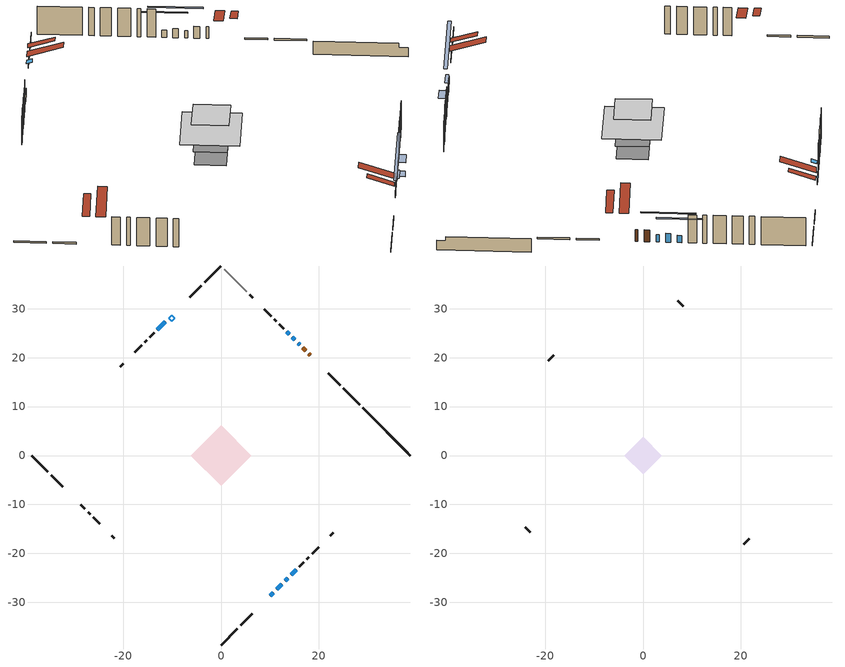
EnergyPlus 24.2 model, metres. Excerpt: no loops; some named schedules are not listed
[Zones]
conditioned space
 floor othersidecoefficients (Floor1 construction): -3.47,0 0,3.47 3.47,0 0,-3.47 z1.28
 floor adiabatic (AdiabaticFloorConstruction): -6.14,0 0,6.14 6.14,0 0,-6.14 z3.72
 floor foundation (Slab1 construction): -3.32,0 0,3.32 3.32,0 0,-3.32 z-1.04
 wall outside (RimJoist1 construction): 0,-38.73 3.34,-35.39 / -38.73,0 -35.39,-3.34 / 0,38.73 -3.34,35.39 / 28.33,10.4 24.99,13.74 z1.28:1.58
 wall outside (RimJoist2 construction): 4,-34.73 6.39,-32.34 / -34.73,-4 -32.34,-6.39 / -4,34.73 -6.39,32.34 / 24.33,14.4 21.94,16.78 z1.28:1.58
 wall outside (AdiabaticWallConstruction 1): 18.26,20.47 17.97,20.76 / 17.31,21.42 16.73,22 z1.28:3.31
 wall outside (AdiabaticWallConstruction): 16.08,22.65 15.76,22.97 / -11.35,27.38 -13.03,25.7 / 13.91,24.82 13.44,25.29 z1.28:2.5; 10.07,-28.66 10.72,-28.01 z1.28:2.35; 11.38,-27.35 12.46,-26.27 / 14.31,-24.42 15.39,-23.34 z1.28:3.36; 15.11,23.62 14.57,24.16 z1.28:2.81; 13.11,-25.62 13.65,-25.08 z1.28:2.04
 wall outside (Wall1 construction): 16.04,-22.69 16.9,-21.83 / -28.66,-10.07 -27.8,-10.93 / -13.68,25.05 -14.54,24.19 / 12.79,25.94 11.93,26.8 z1.28:6.16
 wall outside (Wall2 construction): 17.56,-21.17 17.94,-20.79 / -27.14,-11.59 -26.75,-11.98 / -15.2,23.53 -15.59,23.14 / 11.27,27.46 10.88,27.85 z1.28:6.16
 wall outside (Wall3 construction): 18.6,-20.13 19.95,-18.78 / -26.1,-12.63 -24.75,-13.98 / -16.24,22.49 -17.59,21.14 / 10.23,28.5 8.88,29.85 z1.28:6.16
 wall outside (Wall5 construction): 22.36,-16.37 22.92,-15.81 / -22.34,-16.39 -21.78,-16.95 / -20,18.73 -20.56,18.17 / 6.47,32.26 5.91,32.82 z1.28:6.16
 wall foundation (FoundationWall1 construction): 28.99,9.74,-1.04 28.99,9.74,1.28 37.76,0.97,1.28 37.76,0.97,0.57 38.73,0,0.57 38.73,0,-1.04
 wall adiabatic (Wall6 construction): 5.25,33.48 0.66,38.07 z1.28:6.16
 window (WindowConstruction): 16.08,22.65 15.76,22.97 z1.28:2.5
 window (WindowConstruction 7): 10.07,-28.66 10.72,-28.01 z1.28:2.35
 window (WindowConstruction 1): 11.38,-27.35 12.46,-26.27 z1.28:3.36
 window (WindowConstruction 6): -11.35,27.38 -13.03,25.7 z1.28:2.5
 window (WindowConstruction 2): 15.11,23.62 14.57,24.16 z1.28:2.8
 window (WindowConstruction 3): 13.91,24.82 13.44,25.29 z1.28:2.5
 window (WindowConstruction 4): 13.11,-25.62 13.65,-25.08 z1.28:2.04
 window (WindowConstruction 5): 14.31,-24.42 15.39,-23.34 z1.28:3.36
 door (Door): 18.26,20.47 17.97,20.76 z1.28:3.31
 door (Door 1): 17.31,21.42 16.73,22 z1.28:3.31
 ceiling adiabatic (AdiabaticFloorConstruction): 0,-6.14 6.14,0 0,6.14 -6.14,0 z3.72
 roof outside (Roof1 construction): 7.78,-30.95,6.16 4.99,-28.17,7.47 4.26,-28.9,7.47 7.04,-31.69,6.16; -30.95,-7.78,6.16 -28.17,-4.99,7.47 -28.9,-4.26,7.47 -31.69,-7.04,6.16; -7.78,30.95,6.16 -4.99,28.17,7.47 -4.26,28.9,7.47 -7.04,31.69,6.16; 20.55,18.18,6.16 17.77,15.39,7.47 18.5,14.66,7.47 21.29,17.44,6.16
 roof outside (AdiabaticRoofConstruction): -10.69,28.04,6.16 -10.11,27.45,6.43 -9.49,28.07,6.43 -10.07,28.66,6.16
 skylight (SkylightConstruction): -10.69,28.04,6.16 -10.11,27.45,6.43 -9.49,28.07,6.43 -10.07,28.66,6.16
attic - vented
 floor to conditioned space (Floor2 construction Reversed): -3.83,0 0,3.83 3.83,0 0,-3.83 z6.16
 wall outside (Wall4 construction): 20.6,-18.13 21.7,-17.03 / -24.09,-14.63 -23,-15.73 / -18.24,20.48 -19.34,19.39 / 8.23,30.5 7.13,31.6 z1.28:6.16
 roof outside (Roof2 construction): 9.42,-29.31,6.16 5.69,-25.58,7.92 4.7,-26.56,7.92 8.43,-30.3,6.16; -29.31,-9.42,6.16 -25.58,-5.69,7.92 -26.56,-4.7,7.92 -30.3,-8.43,6.16; -9.42,29.31,6.16 -5.69,25.58,7.92 -4.7,26.56,7.92 -8.43,30.3,6.16; 18.91,19.82,6.16 15.18,16.08,7.92 16.17,15.1,7.92 19.9,18.83,6.16
shading: 14.82,-23.91 5.98,-32.75 6.3,-33.08 15.14,-24.24 z8.14; 12.67,-26.06 11.17,-27.56 11.49,-27.89 12.99,-26.39 z3.66; 11.98,26.75 17.69,21.03 17.91,21.25 12.19,26.96 z6.46; 11.29,27.44 16.07,22.66 16.28,22.87 11.5,27.66 z5.55; 13.86,-24.87 12.9,-25.83 13.76,-26.69 14.72,-25.73 z2.34; 15.6,-23.13 14.1,-24.63 14.96,-25.49 16.46,-23.99 z3.66
[Building]
Building 1: Terrain=Suburbs
[Site:Location]
Montreal Mirabel Intl AP_QC: Latitude {deg}=45.68; Longitude {deg}=-74.03; Time Zone {hr}=-5; Elevation {m}=82; Keep Site Location Information=Yes
[Site:GroundTemperature:Shallow]
0.642858, -1.75623, -1.94836, -0.80987, 3.76054, 8.30966, 12.2535, 14.7518, 14.9641, 12.9321, 9.08883, 4.67926
[Site:WaterMainsTemperature]
Calculation Method=Schedule; Temperature Schedule=mains temperature schedule
[Material] Roughness=Rough; Thermal Absorptance=0.9
Name | Thickness {m} | Conductivity {W/m-K} | Density {kg/m3} | Specific Heat {J/kg-K} | Solar Absorptance | Visible Absorptance
asphalt or fiberglass shingles | 0.00635 | 0.162714 | 1121.4 | 1465.45 | 0.4 | 0.4
asphalt or fiberglass shingles 1 | 0.00635 | 0.162714 | 1121.4 | 1465.45 | 0.7 | 0.7
ceiling loosefill ins | 0.338667 | 0.0480833 | 16.02 | 1046.75 | 0.7 | 0.7
ceiling stud and cavity | 0.1397 | 0.417558 | 65.682 | 1177.47 | 0.7 | 0.7
concrete 4.0 in. | 0.1016 | 1.803125 | 2242.8 | 837.4 | 0.7 | 0.7
concrete 8.0 in. | 0.2032 | 1.803125 | 2242.8 | 837.4 | 0.7 | 0.7
door material | 0.04445 | 0.0451087 | 512.64 | 1214.23 | 0.7 | 0.7
door material 1 | 0.04445 | 0.053851 | 512.64 | 1214.23 | 0.7 | 0.7
floor covering | 0.0127 | 0.0433444 | 54.468 | 1339.84 | 0.6 | 0.6
floor rigid ins; rim joist rigid ins; roof rigid ins; wall rigid ins | 0.051816 | 0.029427 | 32.04 | 1214.23 | 0.7 | 0.7
floor rigid ins 1; roof rigid ins 1; wall rigid ins 2 | 0.512978 | 0.029427 | 32.04 | 1214.23 | 0.7 | 0.7
floor stud and cavity | 0.1397 | 0.0970018 | 92.3553 | 1139.71 | 0.7 | 0.7
floor stud and cavity 1 | 0.1397 | 1.75129 | 37.0049 | 1207.88 | 0.7 | 0.7
furniture material conditioned space 1 | 0.1524 | 0.115458 | 640.8 | 1214.23 | 0.6 | 0.6
gypsum board | 0.0127 | 0.160291 | 801 | 837.4 | 0.6 | 0.6
osb sheathing 0.5 in. | 0.0127 | 0.115458 | 512.64 | 1214.23 | 0.7 | 0.7
osb sheathing 0.75 in. | 0.01905 | 0.115458 | 512.64 | 1214.23 | 0.7 | 0.7
osb sheathing 2.0 in. | 0.0508 | 0.115458 | 512.64 | 1214.23 | 0.7 | 0.7
rim joist stud and cavity | 0.0508 | 0.0452492 | 125.044 | 1163.47 | 0.6 | 0.6
rim joist stud and cavity 1 | 0.0508 | 0.0405436 | 125.044 | 1163.47 | 0.6 | 0.6
roof stud and cavity | 0.2032 | 0.155153 | 78.34581 | 1123.46 | 0.7 | 0.7
roof stud and cavity 1 | 0.18415 | 1.78685 | 37.0049 | 1207.88 | 0.6 | 0.6
wall rigid ins 1 | 0.051816 | 0.029427 | 32.04 | 1214.23 | 0.4 | 0.4
wall stud and cavity | 0.1397 | 0.283359 | 139.0536 | 1170.24 | 0.7 | 0.7
wall stud and cavity 1 | 0.1397 | 0.267139 | 139.0536 | 1170.24 | 0.7 | 0.7
wall stud and cavity 2 | 0.1397 | 0.238258 | 139.0536 | 1170.24 | 0.7 | 0.7
wall stud and cavity 3 | 0.0889 | 6.1454 | 50.32683 | 1063.81 | 0.6 | 0.6
wall stud and cavity 4 | 0.1397 | 0.299173 | 139.0536 | 1170.24 | 0.7 | 0.7
wall stud and cavity 5 | 0.1397 | 0.186442 | 139.0536 | 1170.24 | 0.7 | 0.7
wall stud and cavity 6 | 0.0889 | 0.380278 | 52.3479 | 1209.89 | 0.7 | 0.7
wall stud and cavity 7 | 0.0889 | 0.391764 | 83.0341 | 1211.67 | 0.7 | 0.7
wood siding | 0.0254 | 0.102417 | 544.68 | 1172.36 | 0.4 | 0.4
wood siding 1 | 0.00254 | 0.102417 | 544.68 | 1172.36 | 0.4 | 0.4
wood siding 2; wood siding 3; wood siding 4 | 0.0254 | 0.102417 | 544.68 | 1172.36 | 0.7 | 0.7
[WindowMaterial:SimpleGlazingSystem]
Name | U-Factor {W/m2-K} | Solar Heat Gain Coefficient
SkylightMaterial | 2.6462 | 0.6172
WindowMaterial | 1.9379 | 0.33
WindowMaterial 1 | 4.31017 | 0.68
WindowMaterial 2 | 2.941204 | 0.65
WindowMaterial 3 | 2.95994 | 0.63
WindowMaterial 4 | 5.34754 | 0.62
WindowMaterial 5 | 1.69375 | 0.41
WindowMaterial 6 | 4.77747 | 0.65
[Construction]
AdiabaticFloorConstruction: floor stud and cavity 1, floor rigid ins 1, osb sheathing 0.75 in., floor covering
AdiabaticRoofConstruction: asphalt or fiberglass shingles 1, roof rigid ins 1, osb sheathing 0.75 in., roof stud and cavity 1
AdiabaticWallConstruction: wood siding 3, wall rigid ins 2, wall stud and cavity 6, gypsum board
AdiabaticWallConstruction 1: wood siding 4, wall rigid ins 2, wall stud and cavity 6, gypsum board
Door: door material
Door 1: door material 1
Floor1 construction: floor stud and cavity, floor rigid ins, osb sheathing 0.75 in., floor covering
Floor2 construction Reversed: gypsum board, ceiling stud and cavity, ceiling loosefill ins
FoundationWall1 construction: concrete 8.0 in.
furniture construction conditioned space 1: furniture material conditioned space 1
PartitionWallConstruction: gypsum board, wall stud and cavity 7, gypsum board
RimJoist1 construction: wood siding 2, osb sheathing 2.0 in., rim joist stud and cavity
RimJoist2 construction: wood siding 2, rim joist rigid ins, osb sheathing 2.0 in., rim joist stud and cavity 1
Roof1 construction: asphalt or fiberglass shingles, roof rigid ins, osb sheathing 0.75 in., roof stud and cavity, gypsum board
Roof2 construction: asphalt or fiberglass shingles
SkylightConstruction: SkylightMaterial
Slab1 construction: concrete 4.0 in.
Wall1 construction: wood siding, wall rigid ins, osb sheathing 0.5 in., wall stud and cavity, gypsum board
Wall2 construction: wood siding, wall rigid ins, osb sheathing 0.5 in., wall stud and cavity 1, gypsum board
Wall3 construction: wood siding, wall rigid ins, osb sheathing 0.5 in., wall stud and cavity 2, gypsum board
Wall4 construction: wood siding 1, wall stud and cavity 3
Wall5 construction: wood siding, wall rigid ins, osb sheathing 0.5 in., wall stud and cavity 4, gypsum board
Wall6 construction: wall rigid ins 1, osb sheathing 0.5 in., wall stud and cavity 5, gypsum board
WindowConstruction: WindowMaterial
WindowConstruction 1; WindowConstruction 5: WindowMaterial 1
WindowConstruction 2: WindowMaterial 2
WindowConstruction 3: WindowMaterial 3
WindowConstruction 4: WindowMaterial 4
WindowConstruction 6: WindowMaterial 5
WindowConstruction 7: WindowMaterial 6
[Zone] Multiplier=1; Part of Total Floor Area=Yes
Name | Volume {m3}
attic - vented | 8.38461
conditioned space | 267.2
[Space]
Name | Zone | Volume {m3}
attic - vented 1 | attic - vented | 8.38461
conditioned space 1 | conditioned space | 267.2
[ZoneInfiltration:EffectiveLeakageArea]
infil attic - vented 1: Zone or Space=attic - vented 1; Schedule=Always On Discrete; Effective Air Leakage Area {cm2}=1355.08; Stack Coefficient=0.000461456; Wind Coefficient=1.45139e-05
[ZoneMixing]
whole house fan mix: Zone or Space=attic - vented; Schedule=Always On Continuous; Design Flow Rate Calculation Method=Flow/Zone; Design Flow Rate {m3/s}=0; Source Zone or Space=conditioned space
[SurfaceProperty:OtherSideCoefficients]
other non-freezing space: Combined Convective/Radiative Film Coefficient {W/m2-K}=8.35; Constant Temperature Coefficient=1; External Dry-Bulb Temperature Coefficient=0; Ground Temperature Coefficient=0; Wind Speed Coefficient=0; Zone Air Temperature Coefficient=0; Constant Temperature Schedule=other non-freezing space; Previous Other Side Temperature Coefficient=0
[SurfaceProperty:ExposedFoundationPerimeter]
Slab1: Exposed Perimeter Calculation Method=TotalExposedPerimeter; Total Exposed Perimeter {m}=13.777
[InternalMass] Zone or ZoneList=conditioned space; Space or SpaceList=conditioned space 1
Name | Construction | Surface Area {m2}
furniture mass conditioned space 1 | furniture construction conditioned space 1 | 48.64
partition wall mass | PartitionWallConstruction | 121.6
[Lights]
interior lighting: Zone or ZoneList or Space or SpaceList=conditioned space 1; Schedule=interior lighting schedule; Design Level Calculation Method=LightingLevel; Lighting Level {W}=343.2; Return Air Fraction=0; Fraction Radiant=0.6; Fraction Visible=0.2; Fraction Replaceable=1
[People]
occupants: Zone or ZoneList or Space or SpaceList=conditioned space 1; Number of People Schedule=occupants schedule; Number of People Calculation Method=People; Number of People=3; Fraction Radiant=0.314171; Sensible Heat Fraction=0.56303; Activity Level Schedule=occupants activity schedule; Carbon Dioxide Generation Rate {m3/s-W}=0; Enable ASHRAE 55 Comfort Warnings=No; Mean Radiant Temperature Calculation Type=EnclosureAveraged
[ElectricEquipment] Zone or ZoneList or Space or SpaceList=conditioned space 1; Design Level Calculation Method=EquipmentLevel
Name | Schedule | Design Level {W} | Fraction Latent | Fraction Radiant | Fraction Lost
clothes dryer | clothes dryer schedule | 140.772 | 0.015 | 0.081 | 0.85
clothes washer | clothes washer schedule | 32.1985 | 0.03 | 0.162 | 0.7
cooking range | cooking range schedule | 208.969 | 0.08 | 0.432 | 0.2
dishwasher | dishwasher schedule | 66.8632 | 0.3 | 0.18 | 0.4
fridge | fridge schedule | 72.9452 | 0 | 0.6 | 0
mech vent bath fan 0 | mech vent bath fan 0 schedule | 50.2 | 0 | 0 | 1
mech vent bath fan 1 | mech vent bath fan 1 schedule | 50.2 | 0 | 0 | 1
mech vent house fan | mech vent house fan schedule | 0 | 0 | 0 | 1
mech vent house fan cfis | mech vent house fan cfis schedule | 0 | 0 | 0 | 0
mech vent range fan 0 | mech vent range fan 0 schedule | 57 | 0 | 0 | 1
misc plug loads | misc plug loads schedule | 494.7 | 0.045 | 0.513 | 0.1
whole house fan | Always On Discrete | 0 | 0 | 0 | 1
[OtherEquipment] Zone or ZoneList or Space or SpaceList=conditioned space 1; Design Level Calculation Method=EquipmentLevel
Name | Fuel Type | Schedule | Design Level {W} | Fraction Latent | Fraction Radiant | Fraction Lost
clothes dryer 1 | Electricity | clothes dryer schedule | 0 | 0.015 | 0.081 | 0.85
cooking range 1 | Electricity | cooking range schedule | 0 | 0.08 | 0.432 | 0.2
general water use latent | None | general water use schedule | 59.3978 | 1 | 0 | 0
general water use sensible | None | general water use schedule | -58.539 | 0 | 0.6 | 0
mech vent house fan latent load | None | Always On Discrete | 0 | 1 | 0 | 0
mech vent house fan sensible load | None | Always On Discrete | 0 | 0 | 0 | 0
water heater energy adjustment1 | Electricity | Always On Discrete | 0.01 | 0 | 0 | 1
[ZoneInfiltration:DesignFlowRate] Zone or ZoneList or Space or SpaceList=conditioned space 1; Schedule=Always On Discrete; Design Flow Rate Calculation Method=Flow/Zone; Design Flow Rate {m3/s}=0
infil flow; natural vent flow; whole house fan flow
[Foundation:Kiva]
Foundation Kiva 1: Initial Indoor Air Temperature {C}=18; Wall Height Above Grade {m}=1.27998; Wall Depth Below Slab {m}=0.2032
[Foundation:Kiva:Settings]
Soil Conductivity {W/m-K}=0.849921; Soil Density {kg/m3}=1842.3; Soil Specific Heat {J/kg-K}=418.7; Ground Solar Absorptivity=0.9; Ground Thermal Absorptivity=0.9; Ground Surface Roughness {m}=0.03; Far-Field Width {m}=40; Deep-Ground Boundary Condition=ZeroFlux; Deep-Ground Depth {m}=40; Minimum Cell Dimension {m}=0.2; Maximum Cell Growth Coefficient=3; Simulation Timestep=Timestep
[Exterior:Lights]
exterior lighting: Schedule=exterior lighting schedule; Design Level {W}=75.6
[Schedule:Constant]
Name | Hourly Value
Always On Continuous; mech vent house fan schedule; mech vent house fan cfis schedule; Always On Discrete | 1
other non-freezing space; fridge schedule | 0
occupants activity schedule | 117.228
[Schedule:Week:Daily]
interior lighting schedule Week Rule - Jan1-Jan27: interior lighting schedule day, interior lighting schedule day, interior lighting schedule day, interior lighting schedule day, interior lighting schedule day, interior lighting schedule day, interior lighting schedule day, interior lighting schedule default day, interior lighting schedule default day, interior lighting schedule default day, interior lighting schedule default day, interior lighting schedule default day
interior lighting schedule Week Rule - Jan28-Feb3: interior lighting schedule day, interior lighting schedule day, interior lighting schedule day, interior lighting schedule day, interior lighting schedule day 1, interior lighting schedule day 1, interior lighting schedule day 1, interior lighting schedule default day, interior lighting schedule default day, interior lighting schedule default day, interior lighting schedule default day, interior lighting schedule default day
interior lighting schedule Week Rule - Feb4-Feb24: interior lighting schedule day 1, interior lighting schedule day 1, interior lighting schedule day 1, interior lighting schedule day 1, interior lighting schedule day 1, interior lighting schedule day 1, interior lighting schedule day 1, interior lighting schedule default day, interior lighting schedule default day, interior lighting schedule default day, interior lighting schedule default day, interior lighting schedule default day
interior lighting schedule Week Rule - Feb25-Mar3: interior lighting schedule day 1, interior lighting schedule day 1, interior lighting schedule day 1, interior lighting schedule day 1, interior lighting schedule day 2, interior lighting schedule day 2, interior lighting schedule day 2, interior lighting schedule default day, interior lighting schedule default day, interior lighting schedule default day, interior lighting schedule default day, interior lighting schedule default day
interior lighting schedule Week Rule - Mar4-Mar31: interior lighting schedule day 2, interior lighting schedule day 2, interior lighting schedule day 2, interior lighting schedule day 2, interior lighting schedule day 2, interior lighting schedule day 2, interior lighting schedule day 2, interior lighting schedule default day, interior lighting schedule default day, interior lighting schedule default day, interior lighting schedule default day, interior lighting schedule default day
interior lighting schedule Week Rule - Apr1-Apr28: interior lighting schedule day 3, interior lighting schedule day 3, interior lighting schedule day 3, interior lighting schedule day 3, interior lighting schedule day 3, interior lighting schedule day 3, interior lighting schedule day 3, interior lighting schedule default day, interior lighting schedule default day, interior lighting schedule default day, interior lighting schedule default day, interior lighting schedule default day
interior lighting schedule Week Rule - Apr29-May5: interior lighting schedule day 3, interior lighting schedule day 3, interior lighting schedule day 4, interior lighting schedule day 4, interior lighting schedule day 4, interior lighting schedule day 4, interior lighting schedule day 4, interior lighting schedule default day, interior lighting schedule default day, interior lighting schedule default day, interior lighting schedule default day, interior lighting schedule default day
interior lighting schedule Week Rule - May6-May26: interior lighting schedule day 4, interior lighting schedule day 4, interior lighting schedule day 4, interior lighting schedule day 4, interior lighting schedule day 4, interior lighting schedule day 4, interior lighting schedule day 4, interior lighting schedule default day, interior lighting schedule default day, interior lighting schedule default day, interior lighting schedule default day, interior lighting schedule default day
interior lighting schedule Week Rule - May27-Jun2: interior lighting schedule day 4, interior lighting schedule day 4, interior lighting schedule day 4, interior lighting schedule day 4, interior lighting schedule day 4, interior lighting schedule day 5, interior lighting schedule day 5, interior lighting schedule default day, interior lighting schedule default day, interior lighting schedule default day, interior lighting schedule default day, interior lighting schedule default day
interior lighting schedule Week Rule - Jun3-Jun30: interior lighting schedule day 5, interior lighting schedule day 5, interior lighting schedule day 5, interior lighting schedule day 5, interior lighting schedule day 5, interior lighting schedule day 5, interior lighting schedule day 5, interior lighting schedule default day, interior lighting schedule default day, interior lighting schedule default day, interior lighting schedule default day, interior lighting schedule default day
interior lighting schedule Week Rule - Jul1-Jul28: interior lighting schedule day 6, interior lighting schedule day 6, interior lighting schedule day 6, interior lighting schedule day 6, interior lighting schedule day 6, interior lighting schedule day 6, interior lighting schedule day 6, interior lighting schedule default day, interior lighting schedule default day, interior lighting schedule default day, interior lighting schedule default day, interior lighting schedule default day
interior lighting schedule Week Rule - Jul29-Aug4: interior lighting schedule day 6, interior lighting schedule day 6, interior lighting schedule day 6, interior lighting schedule day 7, interior lighting schedule day 7, interior lighting schedule day 7, interior lighting schedule day 7, interior lighting schedule default day, interior lighting schedule default day, interior lighting schedule default day, interior lighting schedule default day, interior lighting schedule default day
interior lighting schedule Week Rule - Aug5-Aug25: interior lighting schedule day 7, interior lighting schedule day 7, interior lighting schedule day 7, interior lighting schedule day 7, interior lighting schedule day 7, interior lighting schedule day 7, interior lighting schedule day 7, interior lighting schedule default day, interior lighting schedule default day, interior lighting schedule default day, interior lighting schedule default day, interior lighting schedule default day
interior lighting schedule Week Rule - Aug26-Sep1: interior lighting schedule day 7, interior lighting schedule day 7, interior lighting schedule day 7, interior lighting schedule day 7, interior lighting schedule day 7, interior lighting schedule day 7, interior lighting schedule day 8, interior lighting schedule default day, interior lighting schedule default day, interior lighting schedule default day, interior lighting schedule default day, interior lighting schedule default day
interior lighting schedule Week Rule - Sep2-Sep29: interior lighting schedule day 8, interior lighting schedule day 8, interior lighting schedule day 8, interior lighting schedule day 8, interior lighting schedule day 8, interior lighting schedule day 8, interior lighting schedule day 8, interior lighting schedule default day, interior lighting schedule default day, interior lighting schedule default day, interior lighting schedule default day, interior lighting schedule default day
interior lighting schedule Week Rule - Sep30-Oct6: interior lighting schedule day 8, interior lighting schedule day 9, interior lighting schedule day 9, interior lighting schedule day 9, interior lighting schedule day 9, interior lighting schedule day 9, interior lighting schedule day 9, interior lighting schedule default day, interior lighting schedule default day, interior lighting schedule default day, interior lighting schedule default day, interior lighting schedule default day
interior lighting schedule Week Rule - Oct7-Oct27: interior lighting schedule day 9, interior lighting schedule day 9, interior lighting schedule day 9, interior lighting schedule day 9, interior lighting schedule day 9, interior lighting schedule day 9, interior lighting schedule day 9, interior lighting schedule default day, interior lighting schedule default day, interior lighting schedule default day, interior lighting schedule default day, interior lighting schedule default day
interior lighting schedule Week Rule - Oct28-Nov3: interior lighting schedule day 9, interior lighting schedule day 9, interior lighting schedule day 9, interior lighting schedule day 9, interior lighting schedule day 10, interior lighting schedule day 10, interior lighting schedule day 10, interior lighting schedule default day, interior lighting schedule default day, interior lighting schedule default day, interior lighting schedule default day, interior lighting schedule default day
interior lighting schedule Week Rule - Nov4-Nov24: interior lighting schedule day 10, interior lighting schedule day 10, interior lighting schedule day 10, interior lighting schedule day 10, interior lighting schedule day 10, interior lighting schedule day 10, interior lighting schedule day 10, interior lighting schedule default day, interior lighting schedule default day, interior lighting schedule default day, interior lighting schedule default day, interior lighting schedule default day
interior lighting schedule Week Rule - Nov25-Dec1: interior lighting schedule day 10, interior lighting schedule day 10, interior lighting schedule day 10, interior lighting schedule day 10, interior lighting schedule day 10, interior lighting schedule day 10, interior lighting schedule day 11, interior lighting schedule default day, interior lighting schedule default day, interior lighting schedule default day, interior lighting schedule default day, interior lighting schedule default day
interior lighting schedule Week Rule - Dec2-Dec31: interior lighting schedule day 11, interior lighting schedule day 11, interior lighting schedule day 11, interior lighting schedule day 11, interior lighting schedule day 11, interior lighting schedule day 11, interior lighting schedule day 11, interior lighting schedule default day, interior lighting schedule default day, interior lighting schedule default day, interior lighting schedule default day, interior lighting schedule default day
occupants schedule Week Rule - Jan1-Dec31: occupants schedule day, occupants schedule day, occupants schedule day, occupants schedule day, occupants schedule day, occupants schedule day, occupants schedule day, occupants schedule default day, occupants schedule default day, occupants schedule default day, occupants schedule default day, occupants schedule default day
clothes dryer schedule Week Rule - Jan1-Dec31: clothes dryer schedule day, clothes dryer schedule day, clothes dryer schedule day, clothes dryer schedule day, clothes dryer schedule day, clothes dryer schedule day, clothes dryer schedule day, clothes dryer schedule default day, clothes dryer schedule default day, clothes dryer schedule default day, clothes dryer schedule default day, clothes dryer schedule default day
clothes washer schedule Week Rule - Jan1-Dec31: clothes washer schedule day, clothes washer schedule day, clothes washer schedule day, clothes washer schedule day, clothes washer schedule day, clothes washer schedule day, clothes washer schedule day, clothes washer schedule default day, clothes washer schedule default day, clothes washer schedule default day, clothes washer schedule default day, clothes washer schedule default day
cooking range schedule Week Rule - Jan1-Dec31: cooking range schedule day, cooking range schedule day, cooking range schedule day, cooking range schedule day, cooking range schedule day, cooking range schedule day, cooking range schedule day, cooking range schedule default day, cooking range schedule default day, cooking range schedule default day, cooking range schedule default day, cooking range schedule default day
dishwasher schedule Week Rule - Jan1-Dec31: dishwasher schedule day, dishwasher schedule day, dishwasher schedule day, dishwasher schedule day, dishwasher schedule day, dishwasher schedule day, dishwasher schedule day, dishwasher schedule default day, dishwasher schedule default day, dishwasher schedule default day, dishwasher schedule default day, dishwasher schedule default day
mech vent bath fan 0 schedule Week Rule - Jan1-Dec31: mech vent bath fan 0 schedule day, mech vent bath fan 0 schedule day, mech vent bath fan 0 schedule day, mech vent bath fan 0 schedule day, mech vent bath fan 0 schedule day, mech vent bath fan 0 schedule day, mech vent bath fan 0 schedule day, mech vent bath fan 0 schedule default day, mech vent bath fan 0 schedule default day, mech vent bath fan 0 schedule default day, mech vent bath fan 0 schedule default day, mech vent bath fan 0 schedule default day
mech vent bath fan 1 schedule Week Rule - Jan1-Dec31: mech vent bath fan 1 schedule day, mech vent bath fan 1 schedule day, mech vent bath fan 1 schedule day, mech vent bath fan 1 schedule day, mech vent bath fan 1 schedule day, mech vent bath fan 1 schedule day, mech vent bath fan 1 schedule day, mech vent bath fan 1 schedule default day, mech vent bath fan 1 schedule default day, mech vent bath fan 1 schedule default day, mech vent bath fan 1 schedule default day, mech vent bath fan 1 schedule default day
mech vent range fan 0 schedule Week Rule - Jan1-Dec31: mech vent range fan 0 schedule day, mech vent range fan 0 schedule day, mech vent range fan 0 schedule day, mech vent range fan 0 schedule day, mech vent range fan 0 schedule day, mech vent range fan 0 schedule day, mech vent range fan 0 schedule day, mech vent range fan 0 schedule default day, mech vent range fan 0 schedule default day, mech vent range fan 0 schedule default day, mech vent range fan 0 schedule default day, mech vent range fan 0 schedule default day
misc plug loads schedule Week Rule - Jan1-Dec31: misc plug loads schedule day, misc plug loads schedule day, misc plug loads schedule day, misc plug loads schedule day, misc plug loads schedule day, misc plug loads schedule day, misc plug loads schedule day, misc plug loads schedule default day, misc plug loads schedule default day, misc plug loads schedule default day, misc plug loads schedule default day, misc plug loads schedule default day
general water use schedule Week Rule - Jan1-Dec31: general water use schedule day, general water use schedule day, general water use schedule day, general water use schedule day, general water use schedule day, general water use schedule day, general water use schedule day, general water use schedule default day, general water use schedule default day, general water use schedule default day, general water use schedule default day, general water use schedule default day
exterior lighting schedule Week Rule - Jan1-Jan27: exterior lighting schedule day, exterior lighting schedule day, exterior lighting schedule day, exterior lighting schedule day, exterior lighting schedule day, exterior lighting schedule day, exterior lighting schedule day, exterior lighting schedule default day, exterior lighting schedule default day, exterior lighting schedule default day, exterior lighting schedule default day, exterior lighting schedule default day
exterior lighting schedule Week Rule - Jan28-Feb3: exterior lighting schedule day, exterior lighting schedule day, exterior lighting schedule day, exterior lighting schedule day, exterior lighting schedule day 1, exterior lighting schedule day 1, exterior lighting schedule day 1, exterior lighting schedule default day, exterior lighting schedule default day, exterior lighting schedule default day, exterior lighting schedule default day, exterior lighting schedule default day
exterior lighting schedule Week Rule - Feb4-Feb24: exterior lighting schedule day 1, exterior lighting schedule day 1, exterior lighting schedule day 1, exterior lighting schedule day 1, exterior lighting schedule day 1, exterior lighting schedule day 1, exterior lighting schedule day 1, exterior lighting schedule default day, exterior lighting schedule default day, exterior lighting schedule default day, exterior lighting schedule default day, exterior lighting schedule default day
exterior lighting schedule Week Rule - Feb25-Mar3: exterior lighting schedule day 1, exterior lighting schedule day 1, exterior lighting schedule day 1, exterior lighting schedule day 1, exterior lighting schedule day 2, exterior lighting schedule day 2, exterior lighting schedule day 2, exterior lighting schedule default day, exterior lighting schedule default day, exterior lighting schedule default day, exterior lighting schedule default day, exterior lighting schedule default day
exterior lighting schedule Week Rule - Mar4-Mar31: exterior lighting schedule day 2, exterior lighting schedule day 2, exterior lighting schedule day 2, exterior lighting schedule day 2, exterior lighting schedule day 2, exterior lighting schedule day 2, exterior lighting schedule day 2, exterior lighting schedule default day, exterior lighting schedule default day, exterior lighting schedule default day, exterior lighting schedule default day, exterior lighting schedule default day
exterior lighting schedule Week Rule - Apr1-Apr28: exterior lighting schedule day 3, exterior lighting schedule day 3, exterior lighting schedule day 3, exterior lighting schedule day 3, exterior lighting schedule day 3, exterior lighting schedule day 3, exterior lighting schedule day 3, exterior lighting schedule default day, exterior lighting schedule default day, exterior lighting schedule default day, exterior lighting schedule default day, exterior lighting schedule default day
exterior lighting schedule Week Rule - Apr29-May5: exterior lighting schedule day 3, exterior lighting schedule day 3, exterior lighting schedule day 4, exterior lighting schedule day 4, exterior lighting schedule day 4, exterior lighting schedule day 4, exterior lighting schedule day 4, exterior lighting schedule default day, exterior lighting schedule default day, exterior lighting schedule default day, exterior lighting schedule default day, exterior lighting schedule default day
exterior lighting schedule Week Rule - May6-May26: exterior lighting schedule day 4, exterior lighting schedule day 4, exterior lighting schedule day 4, exterior lighting schedule day 4, exterior lighting schedule day 4, exterior lighting schedule day 4, exterior lighting schedule day 4, exterior lighting schedule default day, exterior lighting schedule default day, exterior lighting schedule default day, exterior lighting schedule default day, exterior lighting schedule default day
exterior lighting schedule Week Rule - May27-Jun2: exterior lighting schedule day 4, exterior lighting schedule day 4, exterior lighting schedule day 4, exterior lighting schedule day 4, exterior lighting schedule day 4, exterior lighting schedule day 5, exterior lighting schedule day 5, exterior lighting schedule default day, exterior lighting schedule default day, exterior lighting schedule default day, exterior lighting schedule default day, exterior lighting schedule default day
exterior lighting schedule Week Rule - Jun3-Jun30: exterior lighting schedule day 5, exterior lighting schedule day 5, exterior lighting schedule day 5, exterior lighting schedule day 5, exterior lighting schedule day 5, exterior lighting schedule day 5, exterior lighting schedule day 5, exterior lighting schedule default day, exterior lighting schedule default day, exterior lighting schedule default day, exterior lighting schedule default day, exterior lighting schedule default day
[Schedule:Year]
interior lighting schedule: interior lighting schedule Week Rule - Jan1-Jan27, 1, 1, 1, 27, interior lighting schedule Week Rule - Jan28-Feb3, 1, 28, 2, 3, interior lighting schedule Week Rule - Feb4-Feb24, 2, 4, 2, 24, interior lighting schedule Week Rule - Feb25-Mar3, 2, 25, 3, 3, interior lighting schedule Week Rule - Mar4-Mar31, 3, 4, 3, 31, interior lighting schedule Week Rule - Apr1-Apr28, 4, 1, 4, 28, interior lighting schedule Week Rule - Apr29-May5, 4, 29, 5, 5, interior lighting schedule Week Rule - May6-May26, 5, 6, 5, 26, interior lighting schedule Week Rule - May27-Jun2, 5, 27, 6, 2, interior lighting schedule Week Rule - Jun3-Jun30, 6, 3, 6, 30, interior lighting schedule Week Rule - Jul1-Jul28, 7, 1, 7, 28, interior lighting schedule Week Rule - Jul29-Aug4, 7, 29, 8, 4, interior lighting schedule Week Rule - Aug5-Aug25, 8, 5, 8, 25, interior lighting schedule Week Rule - Aug26-Sep1, 8, 26, 9, 1, interior lighting schedule Week Rule - Sep2-Sep29, 9, 2, 9, 29, interior lighting schedule Week Rule - Sep30-Oct6, 9, 30, 10, 6, interior lighting schedule Week Rule - Oct7-Oct27, 10, 7, 10, 27, interior lighting schedule Week Rule - Oct28-Nov3, 10, 28, 11, 3, interior lighting schedule Week Rule - Nov4-Nov24, 11, 4, 11, 24, interior lighting schedule Week Rule - Nov25-Dec1, 11, 25, 12, 1, interior lighting schedule Week Rule - Dec2-Dec31, 12, 2, 12, 31
occupants schedule: occupants schedule Week Rule - Jan1-Dec31, 1, 1, 12, 31
clothes dryer schedule: clothes dryer schedule Week Rule - Jan1-Dec31, 1, 1, 12, 31
clothes washer schedule: clothes washer schedule Week Rule - Jan1-Dec31, 1, 1, 12, 31
cooking range schedule: cooking range schedule Week Rule - Jan1-Dec31, 1, 1, 12, 31
dishwasher schedule: dishwasher schedule Week Rule - Jan1-Dec31, 1, 1, 12, 31
mech vent bath fan 0 schedule: mech vent bath fan 0 schedule Week Rule - Jan1-Dec31, 1, 1, 12, 31
mech vent bath fan 1 schedule: mech vent bath fan 1 schedule Week Rule - Jan1-Dec31, 1, 1, 12, 31
mech vent range fan 0 schedule: mech vent range fan 0 schedule Week Rule - Jan1-Dec31, 1, 1, 12, 31
misc plug loads schedule: misc plug loads schedule Week Rule - Jan1-Dec31, 1, 1, 12, 31
general water use schedule: general water use schedule Week Rule - Jan1-Dec31, 1, 1, 12, 31
exterior lighting schedule: exterior lighting schedule Week Rule - Jan1-Jan27, 1, 1, 1, 27, exterior lighting schedule Week Rule - Jan28-Feb3, 1, 28, 2, 3, exterior lighting schedule Week Rule - Feb4-Feb24, 2, 4, 2, 24, exterior lighting schedule Week Rule - Feb25-Mar3, 2, 25, 3, 3, exterior lighting schedule Week Rule - Mar4-Mar31, 3, 4, 3, 31, exterior lighting schedule Week Rule - Apr1-Apr28, 4, 1, 4, 28, exterior lighting schedule Week Rule - Apr29-May5, 4, 29, 5, 5, exterior lighting schedule Week Rule - May6-May26, 5, 6, 5, 26, exterior lighting schedule Week Rule - May27-Jun2, 5, 27, 6, 2, exterior lighting schedule Week Rule - Jun3-Jun30, 6, 3, 6, 30, exterior lighting schedule Week Rule - Jul1-Jul28, 7, 1, 7, 28, exterior lighting schedule Week Rule - Jul29-Aug4, 7, 29, 8, 4, exterior lighting schedule Week Rule - Aug5-Aug25, 8, 5, 8, 25, exterior lighting schedule Week Rule - Aug26-Sep1, 8, 26, 9, 1, exterior lighting schedule Week Rule - Sep2-Sep29, 9, 2, 9, 29, exterior lighting schedule Week Rule - Sep30-Oct6, 9, 30, 10, 6, exterior lighting schedule Week Rule - Oct7-Oct27, 10, 7, 10, 27, exterior lighting schedule Week Rule - Oct28-Nov3, 10, 28, 11, 3, exterior lighting schedule Week Rule - Nov4-Nov24, 11, 4, 11, 24, exterior lighting schedule Week Rule - Nov25-Dec1, 11, 25, 12, 1, exterior lighting schedule Week Rule - Dec2-Dec31, 12, 2, 12, 31
[Schedule:Compact]
mains temperature schedule: Through: 01/01, For: AllDays, Until: 24:00, 5.61444, Through: 01/02, For: AllDays, Until: 24:00, 5.535, Through: 01/03, For: AllDays, Until: 24:00, 5.45667, Through: 01/04, For: AllDays, Until: 24:00, 5.37944, Through: 01/05, For: AllDays, Until: 24:00, 5.30333, Through: 01/06, For: AllDays, Until: 24:00, 5.22889, Through: 01/07, For: AllDays, Until: 24:00, 5.15611, Through: 01/08, For: AllDays, Until: 24:00, 5.08389, Through: 01/09, For: AllDays, Until: 24:00, 5.01333, Through: 01/10, For: AllDays, Until: 24:00, 4.94444, Through: 01/11, For: AllDays, Until: 24:00, 4.87667, Through: 01/12, For: AllDays, Until: 24:00, 4.81056, Through: 01/13, For: AllDays, Until: 24:00, 4.74556, Through: 01/14, For: AllDays, Until: 24:00, 4.68222, Through: 01/15, For: AllDays, Until: 24:00, 4.62056, Through: 01/16, For: AllDays, Until: 24:00, 4.56, Through: 01/17, For: AllDays, Until: 24:00, 4.50111, Through: 01/18, For: AllDays, Until: 24:00, 4.44389, Through: 01/19, For: AllDays, Until: 24:00, 4.38778, Through: 01/20, For: AllDays, Until: 24:00, 4.33389, Through: 01/21, For: AllDays, Until: 24:00, 4.28111, Through: 01/22, For: AllDays, Until: 24:00, 4.23, Through: 01/23, For: AllDays, Until: 24:00, 4.18056, Through: 01/24, For: AllDays, Until: 24:00, 4.13278, Through: 01/25, For: AllDays, Until: 24:00, 4.08667, Through: 01/26, For: AllDays, Until: 24:00, 4.04222, Through: 01/27, For: AllDays, Until: 24:00, 3.99944, Through: 01/28, For: AllDays, Until: 24:00, 3.95833, Through: 01/29, For: AllDays, Until: 24:00, 3.91889, Through: 01/30, For: AllDays, Until: 24:00, 3.88111, Through: 01/31, For: AllDays, Until: 24:00, 3.845, Through: 02/01, For: AllDays, Until: 24:00, 3.81056, Through: 02/02, For: AllDays, Until: 24:00, 3.77778, Through: 02/03, For: AllDays, Until: 24:00, 3.74722, Through: 02/04, For: AllDays, Until: 24:00, 3.71833, Through: 02/05, For: AllDays, Until: 24:00, 3.69056, Through: 02/06, For: AllDays, Until: 24:00, 3.66556, Through: 02/07, For: AllDays, Until: 24:00, 3.64167, Through: 02/08, For: AllDays, Until: 24:00, 3.61944, Through: 02/09, For: AllDays, Until: 24:00, 3.59944, Through: 02/10, For: AllDays, Until: 24:00, 3.58111, Through: 02/11, For: AllDays, Until: 24:00, 3.56444, Through: 02/12, For: AllDays, Until: 24:00, 3.55, Through: 02/13, For: AllDays, Until: 24:00, 3.53667, Through: 02/14, For: AllDays, Until: 24:00, 3.52556, Through: 02/15, For: AllDays, Until: 24:00, 3.51667, Through: 02/16, For: AllDays, Until: 24:00, 3.50889, Through: 02/17, For: AllDays, Until: 24:00, 3.50333, Through: 02/18, For: AllDays, Until: 24:00, 3.49944, Through: 02/19, For: AllDays, Until: 24:00, 3.49778, Through: 02/20, For: AllDays, Until: 24:00, 3.49778, Through: 02/21, For: AllDays, Until: 24:00, 3.49944, Through: 02/22, For: AllDays, Until: 24:00, 3.50278, Through: 02/23, For: AllDays, Until: 24:00, 3.50833, Through: 02/24, For: AllDays, Until: 24:00, 3.515, Through: 02/25, For: AllDays, Until: 24:00, 3.52444, Through: 02/26, For: AllDays, Until: 24:00, 3.535, Through: 02/27, For: AllDays, Until: 24:00, 3.54778, Through: 02/28, For: AllDays, Until: 24:00, 3.56222, Through: 03/01, For: AllDays, Until: 24:00, 3.57833, Through: 03/02, For: AllDays, Until: 24:00, 3.59667, Through: 03/03, For: AllDays, Until: 24:00, 3.61667, Through: 03/04, For: AllDays, Until: 24:00, 3.63833, Through: 03/05, For: AllDays, Until: 24:00, 3.66167, Through: 03/06, For: AllDays, Until: 24:00, 3.68667, Through: 03/07, For: AllDays, Until: 24:00, 3.71389, Through: 03/08, For: AllDays, Until: 24:00, 3.74278, Through: 03/09, For: AllDays, Until: 24:00, 3.77333, Through: 03/10, For: AllDays, Until: 24:00, 3.80556, Through: 03/11, For: AllDays, Until: 24:00, 3.83944, Through: 03/12, For: AllDays, Until: 24:00, 3.87556, Through: 03/13, For: AllDays, Until: 24:00, 3.91278, Through: 03/14, For: AllDays, Until: 24:00, 3.95222, Through: 03/15, For: AllDays, Until: 24:00, 3.99278, Through: 03/16, For: AllDays, Until: 24:00, 4.03556, Through: 03/17, For: AllDays, Until: 24:00, 4.08, Through: 03/18, For: AllDays, Until: 24:00, 4.12556, Through: 03/19, For: AllDays, Until: 24:00, 4.17333, Through: 03/20, For: AllDays, Until: 24:00, 4.22278, Through: 03/21, For: AllDays, Until: 24:00, 4.27333, Through: 03/22, For: AllDays, Until: 24:00, 4.32556, Through: 03/23, For: AllDays, Until: 24:00, 4.38, Through: 03/24, For: AllDays, Until: 24:00, 4.43556, Through: 03/25, For: AllDays, Until: 24:00, 4.49222, Through: 03/26, For: AllDays, Until: 24:00, 4.55111, Through: 03/27, For: AllDays, Until: 24:00, 4.61111, Through: 03/28, For: AllDays, Until: 24:00, 4.67278, Through: 03/29, For: AllDays, Until: 24:00, 4.73611, Through: 03/30, For: AllDays, Until: 24:00, 4.80056, Through: 03/31, For: AllDays, Until: 24:00, 4.86667, Through: 04/01, For: AllDays, Until: 24:00, 4.93444, Through: 04/02, For: AllDays, Until: 24:00, 5.00333, Through: 04/03, For: AllDays, Until: 24:00, 5.07333, Through: 04/04, For: AllDays, Until: 24:00, 5.145, Through: 04/05, For: AllDays, Until: 24:00, 5.21833, Through: 04/06, For: AllDays, Until: 24:00, 5.29222, Through: 04/07, For: AllDays, Until: 24:00, 5.36778, Through: 04/08, For: AllDays, Until: 24:00, 5.445, Through: 04/09, For: AllDays, Until: 24:00, 5.52333, Through: 04/10, For: AllDays, Until: 24:00, 5.60222, Through: 04/11, For: AllDays, Until: 24:00, 5.68278, Through: 04/12, For: AllDays, Until: 24:00, 5.765, Through: 04/13, For: AllDays, Until: 24:00, 5.84778, Through: 04/14, For: AllDays, Until: 24:00, 5.93167, Through: 04/15, For: AllDays, Until: 24:00, 6.01722, Through: 04/16, For: AllDays, Until: 24:00, 6.10333, Through: 04/17, For: AllDays, Until: 24:00, 6.19056, Through: 04/18, For: AllDays, Until: 24:00, 6.27889, Through: 04/19, For: AllDays, Until: 24:00, 6.36833, Through: 04/20, For: AllDays, Until: 24:00, 6.45833, Through: 04/21, For: AllDays, Until: 24:00, 6.55, Through: 04/22, For: AllDays, Until: 24:00, 6.64222, Through: 04/23, For: AllDays, Until: 24:00, 6.735, Through: 04/24, For: AllDays, Until: 24:00, 6.82944, Through: 04/25, For: AllDays, Until: 24:00, 6.92389, Through: 04/26, For: AllDays, Until: 24:00, 7.01944, Through: 04/27, For: AllDays, Until: 24:00, 7.11611, Through: 04/28, For: AllDays, Until: 24:00, 7.21333, Through: 04/29, For: AllDays, Until: 24:00, 7.31111, Through: 04/30, For: AllDays, Until: 24:00, 7.41, Through: 05/01, For: AllDays, Until: 24:00, 7.50944, Through: 05/02, For: AllDays, Until: 24:00, 7.60889, Through: 05/03, For: AllDays, Until: 24:00, 7.71, Through: 05/04, For: AllDays, Until: 24:00, 7.81111, Through: 05/05, For: AllDays, Until: 24:00, 7.91278, Through: 05/06, For: AllDays, Until: 24:00, 8.015, Through: 05/07, For: AllDays, Until: 24:00, 8.11778, Through: 05/08, For: AllDays, Until: 24:00, 8.22056, Through: 05/09, For: AllDays, Until: 24:00, 8.32444, Through: 05/10, For: AllDays, Until: 24:00, 8.42833, Through: 05/11, For: AllDays, Until: 24:00, 8.53278, Through: 05/12, For: AllDays, Until: 24:00, 8.63722, Through: 05/13, For: AllDays, Until: 24:00, 8.74222, Through: 05/14, For: AllDays, Until: 24:00, 8.84778, Through: 05/15, For: AllDays, Until: 24:00, 8.95333, Through: 05/16, For: AllDays, Until: 24:00, 9.05889, Through: 05/17, For: AllDays, Until: 24:00, 9.165, Through: 05/18, For: AllDays, Until: 24:00, 9.27111, Through: 05/19, For: AllDays, Until: 24:00, 9.37722, Through: 05/20, For: AllDays, Until: 24:00, 9.48389, Through: 05/21, For: AllDays, Until: 24:00, 9.59, Through: 05/22, For: AllDays, Until: 24:00, 9.69667, Through: 05/23, For: AllDays, Until: 24:00, 9.80278, Through: 05/24, For: AllDays, Until: 24:00, 9.90944, Through: 05/25, For: AllDays, Until: 24:00, 10.0156, Through: 05/26, For: AllDays, Until: 24:00, 10.1217, Through: 05/27, For: AllDays, Until: 24:00, 10.2278, Through: 05/28, For: AllDays, Until: 24:00, 10.3339, Through: 05/29, For: AllDays, Until: 24:00, 10.4394, Through: 05/30, For: AllDays, Until: 24:00, 10.545, Through: 05/31, For: AllDays, Until: 24:00, 10.65, Through: 06/01, For: AllDays, Until: 24:00, 10.755, Through: 06/02, For: AllDays, Until: 24:00, 10.86, Through: 06/03, For: AllDays, Until: 24:00, 10.9639, Through: 06/04, For: AllDays, Until: 24:00, 11.0678, Through: 06/05, For: AllDays, Until: 24:00, 11.1717, Through: 06/06, For: AllDays, Until: 24:00, 11.2744, Through: 06/07, For: AllDays, Until: 24:00, 11.3772, Through: 06/08, For: AllDays, Until: 24:00, 11.4789, Through: 06/09, For: AllDays, Until: 24:00, 11.5806, Through: 06/10, For: AllDays, Until: 24:00, 11.6817, Through: 06/11, For: AllDays, Until: 24:00, 11.7822, Through: 06/12, For: AllDays, Until: 24:00, 11.8817, Through: 06/13, For: AllDays, Until: 24:00, 11.9811, Through: 06/14, For: AllDays, Until: 24:00, 12.0794, Through: 06/15, For: AllDays, Until: 24:00, 12.1772, Through: 06/16, For: AllDays, Until: 24:00, 12.2739, Through: 06/17, For: AllDays, Until: 24:00, 12.37, Through: 06/18, For: AllDays, Until: 24:00, 12.4656, Through: 06/19, For: AllDays, Until: 24:00, 12.56, Through: 06/20, For: AllDays, Until: 24:00, 12.6539, Through: 06/21, For: AllDays, Until: 24:00, 12.7467, Through: 06/22, For: AllDays, Until: 24:00, 12.8389, Through: 06/23, For: AllDays, Until: 24:00, 12.93, Through: 06/24, For: AllDays, Until: 24:00, 13.02, Through: 06/25, For: AllDays, Until: 24:00, 13.1089, Through: 06/26, For: AllDays, Until: 24:00, 13.1972, Through: 06/27, For: AllDays, Until: 24:00, 13.2839, Through: 06/28, For: AllDays, Until: 24:00, 13.37, Through: 06/29, For: AllDays, Until: 24:00, 13.455, Through: 06/30, For: AllDays, Until: 24:00, 13.5383, Through: 07/01, For: AllDays, Until: 24:00, 13.6211, Through: 07/02, For: AllDays, Until: 24:00, 13.7028, Through: 07/03, For: AllDays, Until: 24:00, 13.7828, Through: 07/04, For: AllDays, Until: 24:00, 13.8617, Through: 07/05, For: AllDays, Until: 24:00, 13.9394, Through: 07/06, For: AllDays, Until: 24:00, 14.0161, Through: 07/07, For: AllDays, Until: 24:00, 14.0911, Through: 07/08, For: AllDays, Until: 24:00, 14.165, Through: 07/09, For: AllDays, Until: 24:00, 14.2378, Through: 07/10, For: AllDays, Until: 24:00, 14.3089, Through: 07/11, For: AllDays, Until: 24:00, 14.3789, Through: 07/12, For: AllDays, Until: 24:00, 14.4472, Through: 07/13, For: AllDays, Until: 24:00, 14.5144, Through: 07/14, For: AllDays, Until: 24:00, 14.58, Through: 07/15, For: AllDays, Until: 24:00, 14.6444, Through: 07/16, For: AllDays, Until: 24:00, 14.7072, Through: 07/17, For: AllDays, Until: 24:00, 14.7683, Through: 07/18, For: AllDays, Until: 24:00, 14.8278, Through: 07/19, For: AllDays, Until: 24:00, 14.8861, Through: 07/20, For: AllDays, Until: 24:00, 14.9428, Through: 07/21, For: AllDays, Until: 24:00, 14.9978, Through: 07/22, For: AllDays, Until: 24:00, 15.0517, Through: 07/23, For: AllDays, Until: 24:00, 15.1033, Through: 07/24, For: AllDays, Until: 24:00, 15.1539, Through: 07/25, For: AllDays, Until: 24:00, 15.2028, Through: 07/26, For: AllDays, Until: 24:00, 15.2494, Through: 07/27, For: AllDays, Until: 24:00, 15.295, Through: 07/28, For: AllDays, Until: 24:00, 15.3389, Through: 07/29, For: AllDays, Until: 24:00, 15.3811, Through: 07/30, For: AllDays, Until: 24:00, 15.4211, Through: 07/31, For: AllDays, Until: 24:00, 15.46, Through: 08/01, For: AllDays, Until: 24:00, 15.4972, Through: 08/02, For: AllDays, Until: 24:00, 15.5322, Through: 08/03, For: AllDays, Until: 24:00, 15.5656, Through: 08/04, For: AllDays, Until: 24:00, 15.5978, Through: 08/05, For: AllDays, Until: 24:00, 15.6278, Through: 08/06, For: AllDays, Until: 24:00, 15.6561, Through: 08/07, For: AllDays, Until: 24:00, 15.6822, Through: 08/08, For: AllDays, Until: 24:00, 15.7072, Through: 08/09, For: AllDays, Until: 24:00, 15.73, Through: 08/10, For: AllDays, Until: 24:00, 15.7511, Through: 08/11, For: AllDays, Until: 24:00, 15.7706, Through: 08/12, For: AllDays, Until: 24:00, 15.7883, Through: 08/13, For: AllDays, Until: 24:00, 15.8039, Through: 08/14, For: AllDays, Until: 24:00, 15.8178, Through: 08/15, For: AllDays, Until: 24:00, 15.83, Through: 08/16, For: AllDays, Until: 24:00, 15.84, Through: 08/17, For: AllDays, Until: 24:00, 15.8489, Through: 08/18, For: AllDays, Until: 24:00, 15.8556, Through: 08/19, For: AllDays, Until: 24:00, 15.86, Through: 08/20, For: AllDays, Until: 24:00, 15.8633, Through: 08/21, For: AllDays, Until: 24:00, 15.8644, Through: 08/22, For: AllDays, Until: 24:00, 15.8633, Through: 08/23, For: AllDays, Until: 24:00, 15.8611, Through: 08/24, For: AllDays, Until: 24:00, 15.8567, Through: 08/25, For: AllDays, Until: 24:00, 15.8506, Through: 08/26, For: AllDays, Until: 24:00, 15.8428, Through: 08/27, For: AllDays, Until: 24:00, 15.8328, Through: 08/28, For: AllDays, Until: 24:00, 15.8211, Through: 08/29, For: AllDays, Until: 24:00, 15.8078, Through: 08/30, For: AllDays, Until: 24:00, 15.7922, Through: 08/31, For: AllDays, Until: 24:00, 15.7756, Through: 09/01, For: AllDays, Until: 24:00, 15.7567, Through: 09/02, For: AllDays, Until: 24:00, 15.7356, Through: 09/03, For: AllDays, Until: 24:00, 15.7133, Through: 09/04, For: AllDays, Until: 24:00, 15.6889, Through: 09/05, For: AllDays, Until: 24:00, 15.6628, Through: 09/06, For: AllDays, Until: 24:00, 15.635, Through: 09/07, For: AllDays, Until: 24:00, 15.6056, Through: 09/08, For: AllDays, Until: 24:00, 15.5744, Through: 09/09, For: AllDays, Until: 24:00, 15.5411, Through: 09/10, For: AllDays, Until: 24:00, 15.5061, Through: 09/11, For: AllDays, Until: 24:00, 15.47, Through: 09/12, For: AllDays, Until: 24:00, 15.4317, Through: 09/13, For: AllDays, Until: 24:00, 15.3917, Through: 09/14, For: AllDays, Until: 24:00, 15.35, Through: 09/15, For: AllDays, Until: 24:00, 15.3067, Through: 09/16, For: AllDays, Until: 24:00, 15.2617, Through: 09/17, For: AllDays, Until: 24:00, 15.215, Through: 09/18, For: AllDays, Until: 24:00, 15.1667, Through: 09/19, For: AllDays, Until: 24:00, 15.1167, Through: 09/20, For: AllDays, Until: 24:00, 15.065, Through: 09/21, For: AllDays, Until: 24:00, 15.0122, Through: 09/22, For: AllDays, Until: 24:00, 14.9572, Through: 09/23, For: AllDays, Until: 24:00, 14.9011, Through: 09/24, For: AllDays, Until: 24:00, 14.8433, Through: 09/25, For: AllDays, Until: 24:00, 14.7839, Through: 09/26, For: AllDays, Until: 24:00, 14.7233, Through: 09/27, For: AllDays, Until: 24:00, 14.6606, Through: 09/28, For: AllDays, Until: 24:00, 14.5972, Through: 09/29, For: AllDays, Until: 24:00, 14.5317, Through: 09/30, For: AllDays, Until: 24:00, 14.465, Through: 10/01, For: AllDays, Until: 24:00, 14.3967, Through: 10/02, For: AllDays, Until: 24:00, 14.3272, Through: 10/03, For: AllDays, Until: 24:00, 14.2567, Through: 10/04, For: AllDays, Until: 24:00, 14.1844, Through: 10/05, For: AllDays, Until: 24:00, 14.1106, Through: 10/06, For: AllDays, Until: 24:00, 14.0356, Through: 10/07, For: AllDays, Until: 24:00, 13.9594, Through: 10/08, For: AllDays, Until: 24:00, 13.8822, Through: 10/09, For: AllDays, Until: 24:00, 13.8033, Through: 10/10, For: AllDays, Until: 24:00, 13.7233, Through: 10/11, For: AllDays, Until: 24:00, 13.6422, Through: 10/12, For: AllDays, Until: 24:00, 13.56, Through: 10/13, For: AllDays, Until: 24:00, 13.4767, Through: 10/14, For: AllDays, Until: 24:00, 13.3922, Through: 10/15, For: AllDays, Until: 24:00, 13.3067, Through: 10/16, For: AllDays, Until: 24:00, 13.22, Through: 10/17, For: AllDays, Until: 24:00, 13.1322, Through: 10/18, For: AllDays, Until: 24:00, 13.0433, Through: 10/19, For: AllDays, Until: 24:00, 12.9533, Through: 10/20, For: AllDays, Until: 24:00, 12.8628, Through: 10/21, For: AllDays, Until: 24:00, 12.7711, Through: 10/22, For: AllDays, Until: 24:00, 12.6783, Through: 10/23, For: AllDays, Until: 24:00, 12.585, Through: 10/24, For: AllDays, Until: 24:00, 12.4906, Through: 10/25, For: AllDays, Until: 24:00, 12.395, Through: 10/26, For: AllDays, Until: 24:00, 12.2994, Through: 10/27, For: AllDays, Until: 24:00, 12.2022, Through: 10/28, For: AllDays, Until: 24:00, 12.105, Through: 10/29, For: AllDays, Until: 24:00, 12.0067, Through: 10/30, For: AllDays, Until: 24:00, 11.9078, Through: 10/31, For: AllDays, Until: 24:00, 11.8083, Through: 11/01, For: AllDays, Until: 24:00, 11.7078, Through: 11/02, For: AllDays, Until: 24:00, 11.6072, Through: 11/03, For: AllDays, Until: 24:00, 11.5056, Through: 11/04, For: AllDays, Until: 24:00, 11.4039, Through: 11/05, For: AllDays, Until: 24:00, 11.3011, Through: 11/06, For: AllDays, Until: 24:00, 11.1983, Through: 11/07, For: AllDays, Until: 24:00, 11.095, Through: 11/08, For: AllDays, Until: 24:00, 10.9911, Through: 11/09, For: AllDays, Until: 24:00, 10.8872, Through: 11/10, For: AllDays, Until: 24:00, 10.7822, Through: 11/11, For: AllDays, Until: 24:00, 10.6778, Through: 11/12, For: AllDays, Until: 24:00, 10.5722, Through: 11/13, For: AllDays, Until: 24:00, 10.4672, Through: 11/14, For: AllDays, Until: 24:00, 10.3611, Through: 11/15, For: AllDays, Until: 24:00, 10.2556, Through: 11/16, For: AllDays, Until: 24:00, 10.1494, Through: 11/17, For: AllDays, Until: 24:00, 10.0433, Through: 11/18, For: AllDays, Until: 24:00, 9.93722, Through: 11/19, For: AllDays, Until: 24:00, 9.83056, Through: 11/20, For: AllDays, Until: 24:00, 9.72444, Through: 11/21, For: AllDays, Until: 24:00, 9.61778, Through: 11/22, For: AllDays, Until: 24:00, 9.51167, Through: 11/23, For: AllDays, Until: 24:00, 9.405, Through: 11/24, For: AllDays, Until: 24:00, 9.29889, Through: 11/25, For: AllDays, Until: 24:00, 9.19278, Through: 11/26, For: AllDays, Until: 24:00, 9.08667, Through: 11/27, For: AllDays, Until: 24:00, 8.98111, Through: 11/28, For: AllDays, Until: 24:00, 8.875, Through: 11/29, For: AllDays, Until: 24:00, 8.77, Through: 11/30, For: AllDays, Until: 24:00, 8.665, Through: 12/01, For: AllDays, Until: 24:00, 8.56, Through: 12/02, For: AllDays, Until: 24:00, 8.45556, Through: 12/03, For: AllDays, Until: 24:00, 8.35111, Through: 12/04, For: AllDays, Until: 24:00, 8.24778, Through: 12/05, For: AllDays, Until: 24:00, 8.14444, Through: 12/06, For: AllDays, Until: 24:00, 8.04167, Through: 12/07, For: AllDays, Until: 24:00, 7.93889, Through: 12/08, For: AllDays, Until: 24:00, 7.83722, Through: 12/09, For: AllDays, Until: 24:00, 7.73611, Through: 12/10, For: AllDays, Until: 24:00, 7.63556, Through: 12/11, For: AllDays, Until: 24:00, 7.535, Through: 12/12, For: AllDays, Until: 24:00, 7.43556, Through: 12/13, For: AllDays, Until: 24:00, 7.33667, Through: 12/14, For: AllDays, Until: 24:00, 7.23889, Through: 12/15, For: AllDays, Until: 24:00, 7.14167, Through: 12/16, For: AllDays, Until: 24:00, 7.045, Through: 12/17, For: AllDays, Until: 24:00, 6.94889, Through: 12/18, For: AllDays, Until: 24:00, 6.85389, Through: 12/19, For: AllDays, Until: 24:00, 6.75944, Through: 12/20, For: AllDays, Until: 24:00, 6.66611, Through: 12/21, For: AllDays, Until: 24:00, 6.57389, Through: 12/22, For: AllDays, Until: 24:00, 6.48222, Through: 12/23, For: AllDays, Until: 24:00, 6.39167, Through: 12/24, For: AllDays, Until: 24:00, 6.30222, Through: 12/25, For: AllDays, Until: 24:00, 6.21333, Through: 12/26, For: AllDays, Until: 24:00, 6.12611, Through: 12/27, For: AllDays, Until: 24:00, 6.03944, Through: 12/28, For: AllDays, Until: 24:00, 5.95389, Through: 12/29, For: AllDays, Until: 24:00, 5.86944, Through: 12/30, For: AllDays, Until: 24:00, 5.78611, Through: 12/31, For: AllDays, Until: 24:00, 5.70444
